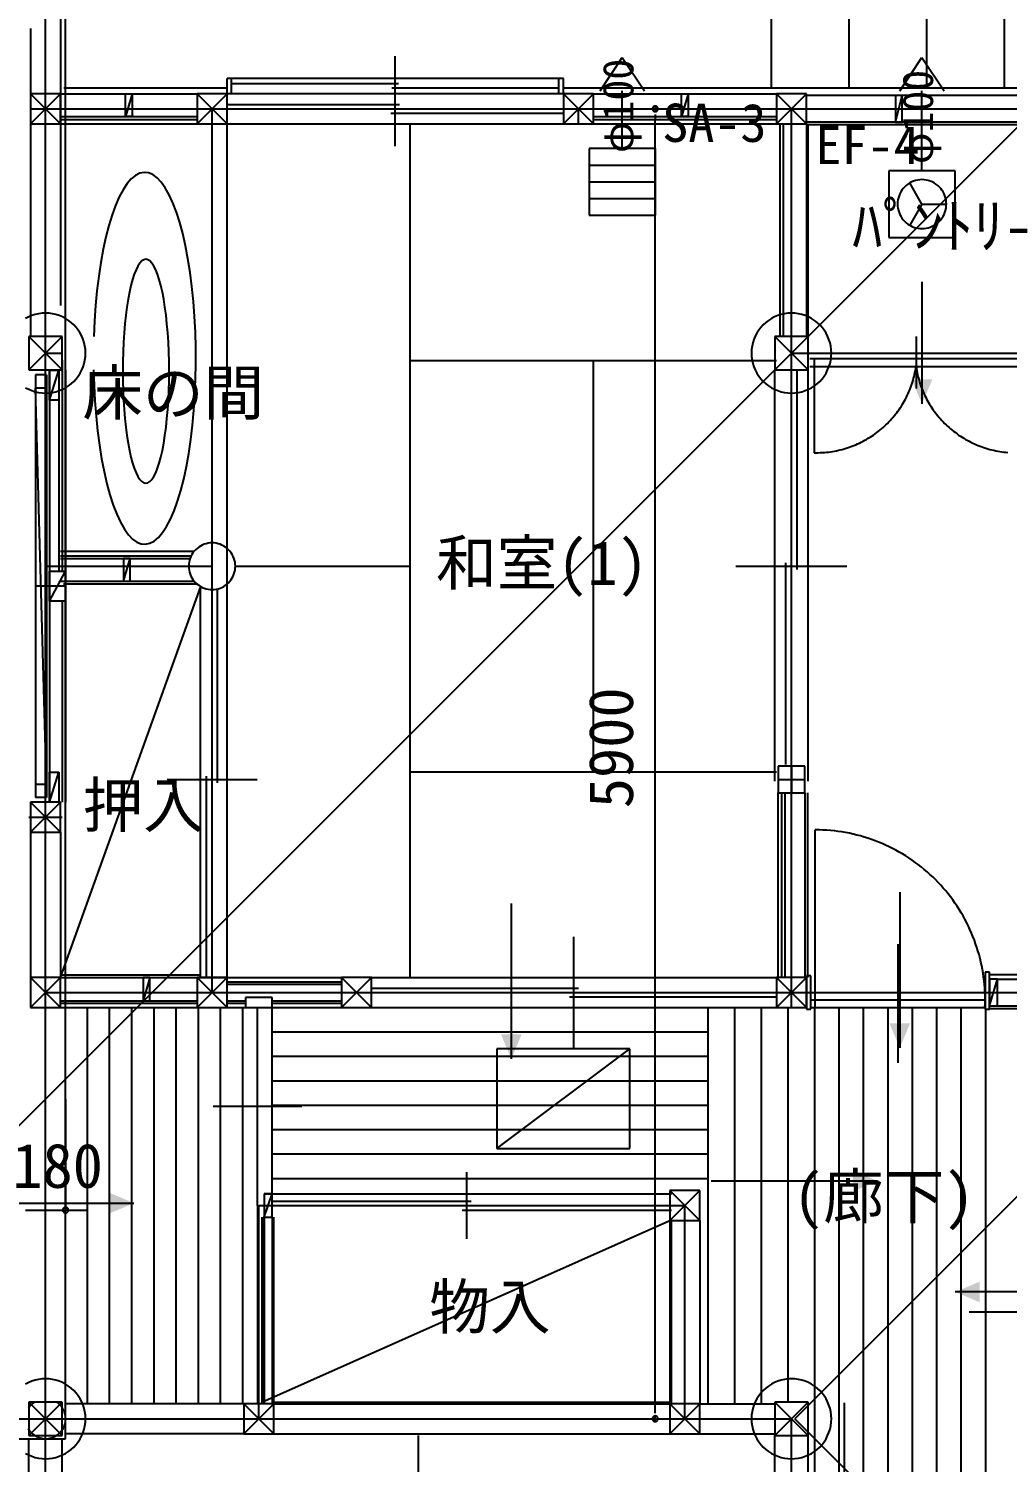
# Model space of a CAD drawing. Header units: millimetres. Extents: x -21029 to 20283, y -14043 to 14043.
# Drawn here: x 826 to 5234, y 1233 to 7690 of the extents above; entities that cross this region are included whole.
import ezdxf

# ---------------------------------------------------------------- set-up
doc = ezdxf.new("R2010")
doc.units = ezdxf.units.MM
for name, color, linetype in [('0-2', 7, 'Continuous'), ('0-3', 7, 'Continuous'), ('0-9', 7, 'Continuous'), ('0-C', 7, 'Continuous'), ('0-D', 7, 'Continuous'), ('0-E', 7, 'Continuous'), ('1-0', 7, 'Continuous'), ('1-7', 7, 'Continuous'), ('1-9', 7, 'Continuous'), ('1-A', 7, 'Continuous'), ('1-C', 7, 'Continuous'), ('1-D', 7, 'Continuous'), ('2-1', 7, 'Continuous'), ('2-2', 7, 'Continuous'), ('2-3', 7, 'Continuous'), ('2-4', 7, 'Continuous'), ('2-5', 7, 'Continuous')]:
    doc.layers.add(name, color=color, linetype=linetype)
doc.styles.add('JP', font='msgothic.ttc')

msp = doc.modelspace()

# ---------------------------------------------------------------- linework, layer by layer
at = {"layer": '0-2', "color": 1}
for p, q in [((902, -2486.1), (902, 8658.9)), ((834.5, 7328.9), (9062, 7328.9)), ((1584.5, 7328.9), (1719.5, 7328.9)), ((1652, 3348.9), (1652, 7328.9)), ((3234.5, 7328.9), (3369.5, 7328.9)), ((3302, 7261.4), (3302, 7328.9)), ((4194.5, 7328.9), (4329.5, 7328.9)), ((4262, 3348.9), (4262, 7328.9)), ((902, 6228.9), (977, 6228.9)), ((4262, 6228.9), (5362, 6228.9)), ((902, 5268.9), (1652, 5268.9)), ((2345.7, 5268.9), (2480.7, 5268.9)), ((991, 5178.9), (856, 5178.9)), ((4202, 4308.9), (4322, 4308.9)), ((4202, 4308.9), (4262, 4308.9)), ((827, 4138.9), (977, 4138.9)), ((4262, 3281.4), (4262, 3416.4)), ((902, 3348.9), (9062, 3348.9)), ((1559.5, 3348.9), (1694.5, 3348.9)), ((2234.5, 3348.9), (2369.5, 3348.9)), ((4194.5, 3348.9), (4329.5, 3348.9)), ((1862, 1428.9), (1862, 2388.9)), ((1862, 2388.9), (3782, 2388.9)), ((3782, 1428.9), (3782, 2388.9)), ((-7858, 1428.9), (4262, 1428.9)), ((4262, -3371.1), (4262, 1428.9))]:
    msp.add_line(p, q, dxfattribs=at)
at = {"layer": '0-3', "color": 7}
for p, q in [((969.5, 7831.4), (969.5, 6443.9)), ((834.5, 7691.4), (834.5, 6303.9)), ((969.5, 7396.4), (1584.5, 7396.4)), ((3369.5, 7396.4), (4194.5, 7396.4)), ((5302, 7388.9), (4329.5, 7388.9)), ((969.5, 7293.9), (1584.5, 7293.9)), ((969.5, 7261.4), (1584.5, 7261.4)), ((3369.5, 7293.9), (4194.5, 7293.9)), ((3369.5, 7261.4), (4194.5, 7261.4)), ((4224.5, 7261.4), (4224.5, 6303.9)), ((5302, 7268.9), (4329.5, 7268.9)), ((4329.5, 7261.4), (4329.5, 6303.9)), ((919, 6151.4), (919, 4206.4)), ((961, 6151.4), (961, 5246.4)), ((991, 6151.4), (991, 5246.4)), ((969.5, 5336.4), (1571.6, 5336.4)), ((969.5, 5303.9), (1553, 5303.9)), ((969.5, 5201.4), (1571.6, 5201.4)), ((991, 5111.4), (991, 4206.4)), ((4232, 4248.9), (4232, 3416.4)), ((4322, 4248.9), (4322, 3416.4)), ((834.5, 4071.4), (834.5, 3416.4)), ((969.5, 4071.4), (969.5, 3416.4)), ((969.5, 3416.4), (1744.5, 3416.4)), ((969.5, 3416.4), (2234.5, 3416.4)), ((1719.5, 3386.4), (2234.5, 3386.4)), ((5189.5, 3408.9), (5294.5, 3408.9)), ((969.5, 3311.4), (1584.5, 3311.4)), ((1719.5, 3311.4), (1802, 3311.4)), ((1922, 3311.4), (2234.5, 3311.4)), ((969.5, 3281.4), (1744.5, 3281.4)), ((969.5, 3281.4), (1802, 3281.4)), ((1872, 3281.4), (2234.5, 3281.4)), ((5189.5, 3288.9), (5294.5, 3288.9)), ((1875.7, 2336.4), (1875.7, 1496.4)), ((1887, 2336.4), (1887, 1496.4)), ((1922, 2336.4), (1922, 1496.4)), ((3720.5, 2321.4), (3720.5, 1496.4)), ((3849.5, 2321.4), (3849.5, 1496.4)), ((1928, 1503.9), (3714.5, 1503.9)), ((1929.5, 1496.4), (3714.5, 1496.4)), ((3849.5, 1496.4), (4187, 1496.4)), ((1929.5, 1361.4), (3714.5, 1361.4)), ((3849.5, 1361.4), (4187, 1361.4)), ((4187, 543.9), (4187, 1353.9)), ((4337, 543.9), (4337, 1353.9))]:
    msp.add_line(p, q, dxfattribs=at)
at = {"layer": '0-9', "color": 7}
for p, q in [((3648.3, 7341.4), (3648.3, 7316.4)), ((3648.3, 7303.9), (3648.3, 7278.9)), ((979.5, 2368.9), (1004.5, 2368.9)), ((1017, 2368.9), (1042, 2368.9)), ((3648.3, 1453.9), (3648.3, 1478.9)), ((3648.3, 1416.4), (3648.3, 1441.4))]:
    msp.add_line(p, q, dxfattribs=at)
for points in [[(3648.3, 7341.4), (3647.2, 7341.3), (3646.1, 7341.2), (3645.1, 7340.9), (3644, 7340.6), (3643, 7340.2), (3642.1, 7339.7), (3641.1, 7339.1), (3640.3, 7338.4), (3639.5, 7337.7), (3638.7, 7336.9), (3638.1, 7336), (3637.5, 7335.1), (3637, 7334.1), (3636.6, 7333.1), (3636.2, 7332.1), (3636, 7331), (3635.9, 7329.9), (3635.8, 7328.9), (3635.9, 7327.8), (3636, 7326.7), (3636.2, 7325.6), (3636.6, 7324.6), (3637, 7323.6), (3637.5, 7322.6), (3638.1, 7321.7), (3638.7, 7320.8), (3639.5, 7320), (3640.3, 7319.3), (3641.1, 7318.6), (3642.1, 7318), (3643, 7317.5), (3644, 7317.1), (3645.1, 7316.8), (3646.1, 7316.5), (3647.2, 7316.4), (3648.3, 7316.4), (3649.4, 7316.4), (3650.5, 7316.5), (3651.5, 7316.8), (3652.6, 7317.1), (3653.6, 7317.5), (3654.6, 7318), (3655.5, 7318.6), (3656.3, 7319.3), (3657.1, 7320), (3657.9, 7320.8), (3658.5, 7321.7), (3659.1, 7322.6), (3659.6, 7323.6), (3660.1, 7324.6), (3660.4, 7325.6), (3660.6, 7326.7), (3660.8, 7327.8), (3660.8, 7328.9), (3660.8, 7329.9), (3660.6, 7331), (3660.4, 7332.1), (3660.1, 7333.1), (3659.6, 7334.1), (3659.1, 7335.1), (3658.5, 7336), (3657.9, 7336.9), (3657.1, 7337.7), (3656.3, 7338.4), (3655.5, 7339.1), (3654.6, 7339.7), (3653.6, 7340.2), (3652.6, 7340.6), (3651.5, 7340.9), (3650.5, 7341.2), (3649.4, 7341.3), (3648.3, 7341.4)], [(979.5, 2368.9), (979.5, 2367.8), (979.7, 2366.7), (979.9, 2365.6), (980.2, 2364.6), (980.7, 2363.6), (981.2, 2362.6), (981.7, 2361.7), (982.4, 2360.8), (983.1, 2360), (983.9, 2359.3), (984.8, 2358.6), (985.7, 2358), (986.7, 2357.5), (987.7, 2357.1), (988.7, 2356.8), (989.8, 2356.5), (990.9, 2356.4), (992, 2356.4), (993.1, 2356.4), (994.2, 2356.5), (995.2, 2356.8), (996.3, 2357.1), (997.3, 2357.5), (998.2, 2358), (999.2, 2358.6), (1000, 2359.3), (1000.8, 2360), (1001.6, 2360.8), (1002.2, 2361.7), (1002.8, 2362.6), (1003.3, 2363.6), (1003.7, 2364.6), (1004.1, 2365.6), (1004.3, 2366.7), (1004.4, 2367.8), (1004.5, 2368.9), (1004.4, 2369.9), (1004.3, 2371), (1004.1, 2372.1), (1003.7, 2373.1), (1003.3, 2374.1), (1002.8, 2375.1), (1002.2, 2376), (1001.6, 2376.9), (1000.8, 2377.7), (1000, 2378.4), (999.2, 2379.1), (998.2, 2379.7), (997.3, 2380.2), (996.3, 2380.6), (995.2, 2380.9), (994.2, 2381.2), (993.1, 2381.3), (992, 2381.4), (990.9, 2381.3), (989.8, 2381.2), (988.7, 2380.9), (987.7, 2380.6), (986.7, 2380.2), (985.7, 2379.7), (984.8, 2379.1), (983.9, 2378.4), (983.1, 2377.7), (982.4, 2376.9), (981.7, 2376), (981.2, 2375.1), (980.7, 2374.1), (980.2, 2373.1), (979.9, 2372.1), (979.7, 2371), (979.5, 2369.9), (979.5, 2368.9)], [(3648.3, 1416.4), (3649.4, 1416.4), (3650.5, 1416.5), (3651.5, 1416.8), (3652.6, 1417.1), (3653.6, 1417.5), (3654.6, 1418), (3655.5, 1418.6), (3656.3, 1419.3), (3657.1, 1420), (3657.9, 1420.8), (3658.5, 1421.7), (3659.1, 1422.6), (3659.6, 1423.6), (3660.1, 1424.6), (3660.4, 1425.6), (3660.6, 1426.7), (3660.8, 1427.8), (3660.8, 1428.9), (3660.8, 1429.9), (3660.6, 1431), (3660.4, 1432.1), (3660.1, 1433.1), (3659.6, 1434.1), (3659.1, 1435.1), (3658.5, 1436), (3657.9, 1436.9), (3657.1, 1437.7), (3656.3, 1438.4), (3655.5, 1439.1), (3654.6, 1439.7), (3653.6, 1440.2), (3652.6, 1440.6), (3651.5, 1440.9), (3650.5, 1441.2), (3649.4, 1441.3), (3648.3, 1441.4), (3647.2, 1441.3), (3646.1, 1441.2), (3645.1, 1440.9), (3644, 1440.6), (3643, 1440.2), (3642.1, 1439.7), (3641.1, 1439.1), (3640.3, 1438.4), (3639.5, 1437.7), (3638.7, 1436.9), (3638.1, 1436), (3637.5, 1435.1), (3637, 1434.1), (3636.6, 1433.1), (3636.2, 1432.1), (3636, 1431), (3635.9, 1429.9), (3635.8, 1428.9), (3635.9, 1427.8), (3636, 1426.7), (3636.2, 1425.6), (3636.6, 1424.6), (3637, 1423.6), (3637.5, 1422.6), (3638.1, 1421.7), (3638.7, 1420.8), (3639.5, 1420), (3640.3, 1419.3), (3641.1, 1418.6), (3642.1, 1418), (3643, 1417.5), (3644, 1417.1), (3645.1, 1416.8), (3646.1, 1416.5), (3647.2, 1416.4), (3648.3, 1416.4)]]:
    msp.add_lwpolyline(points, dxfattribs=at)
at = {"layer": '0-C', "color": 7}
for p, q in [((2477, 7161.4), (2477, 7566.4)), ((1719.5, 7396.4), (1719.5, 7466.4)), ((3234.5, 7466.4), (1719.5, 7466.4)), ((1739.5, 7396.4), (1739.5, 7466.4)), ((2492, 7441.4), (1739.5, 7441.4)), ((3214.5, 7396.4), (3214.5, 7466.4)), ((3234.5, 7396.4), (3234.5, 7466.4)), ((3234.5, 7396.4), (1719.5, 7396.4)), ((3214.5, 7421.4), (2462, 7421.4)), ((1719.5, 7348.9), (2497, 7348.9)), ((2457, 7308.9), (3234.5, 7308.9)), ((4823.2, 6303.9), (4823.2, 6068.9)), ((4344.5, 6203.9), (5302, 6203.9)), ((4364.5, 6203.9), (4364.5, 5780.1)), ((4287, 5253.9), (4287, 6153.9)), ((4344.5, 6168.9), (5302, 6168.9)), ((4012, 5268.9), (4512, 5268.9)), ((4237, 4376.4), (4237, 5283.9)), ((1677, 4293.9), (1677, 5166.9)), ((1449.5, 4308.9), (1854.5, 4308.9)), ((1627, 3416.4), (1627, 4323.9)), ((4369.5, 3316.4), (4369.5, 4081.4)), ((3282, 3098.9), (3282, 3598.9)), ((4742, 3031.4), (4742, 3566.4)), ((2369.5, 3368.9), (3302, 3368.9)), ((3262, 3328.9), (4194.5, 3328.9)), ((4349.5, 3316.4), (5134.5, 3316.4)), ((4349.5, 3281.4), (4349.5, 3316.4)), ((4369.5, 3281.4), (4369.5, 3316.4)), ((1857, 2388.9), (1857, 3281.4)), ((4349.5, 3281.4), (5134.5, 3281.4)), ((2057, 2835.1), (1657, 2835.1)), ((2798.9, 2238.9), (2798.9, 2538.9)), ((1922, 2408.9), (2818.9, 2408.9)), ((1857, 2388.9), (1857, 1496.4)), ((2778.9, 2368.9), (3722, 2368.9)), ((5662, 1908.9), (5062, 1908.9))]:
    msp.add_line(p, q, dxfattribs=at)
for points in [[(4364.5, 5780.1), (4373.6, 5780), (4382.7, 5780.1), (4391.9, 5780.4), (4401, 5780.8), (4410.1, 5781.4), (4419.2, 5782.3), (4428.3, 5783.3), (4437.3, 5784.4), (4446.3, 5785.8), (4455.3, 5787.3), (4464.3, 5789.1), (4473.2, 5791), (4482.1, 5793.1), (4490.9, 5795.3), (4499.7, 5797.8), (4508.5, 5800.4), (4517.2, 5803.2), (4525.8, 5806.1), (4534.4, 5809.3), (4542.9, 5812.6), (4551.3, 5816.1), (4559.7, 5819.7), (4568, 5823.5), (4576.2, 5827.5), (4584.3, 5831.7), (4592.4, 5836), (4600.3, 5840.4), (4608.2, 5845.1), (4616, 5849.9), (4623.7, 5854.8), (4631.2, 5859.9), (4638.7, 5865.2), (4646.1, 5870.6), (4653.3, 5876.1), (4660.4, 5881.8), (4667.5, 5887.6), (4674.4, 5893.6), (4681.2, 5899.7), (4687.8, 5905.9), (4694.3, 5912.3), (4700.7, 5918.8), (4707, 5925.5), (4713.2, 5932.2), (4719.2, 5939.1), (4725, 5946.1), (4730.7, 5953.2), (4736.3, 5960.4), (4741.7, 5967.8), (4747, 5975.2), (4752.1, 5982.8), (4757.1, 5990.4), (4761.9, 5998.2), (4766.6, 6006), (4771.1, 6014), (4775.4, 6022), (4779.6, 6030.1), (4783.6, 6038.3), (4787.5, 6046.6), (4791.2, 6055), (4794.7, 6063.4), (4798, 6071.9), (4801.2, 6080.4), (4804.2, 6089.1), (4807, 6097.7), (4809.7, 6106.5), (4812.1, 6115.3), (4814.4, 6124.1), (4816.6, 6133), (4818.5, 6141.9), (4820.3, 6150.8), (4821.8, 6159.8), (4823.2, 6168.9)], [(4823.2, 6168.9), (4824.6, 6159.8), (4826.2, 6150.8), (4828, 6141.9), (4829.9, 6133), (4832, 6124.1), (4834.3, 6115.3), (4836.8, 6106.5), (4839.5, 6097.7), (4842.3, 6089.1), (4845.3, 6080.4), (4848.4, 6071.9), (4851.8, 6063.4), (4855.3, 6055), (4859, 6046.6), (4862.8, 6038.3), (4866.9, 6030.1), (4871, 6022), (4875.4, 6014), (4879.9, 6006), (4884.5, 5998.2), (4889.4, 5990.4), (4894.3, 5982.8), (4899.5, 5975.2), (4904.7, 5967.8), (4910.2, 5960.4), (4915.7, 5953.2), (4921.5, 5946.1), (4927.3, 5939.1), (4933.3, 5932.2), (4939.4, 5925.5), (4945.7, 5918.8), (4952.1, 5912.3), (4958.6, 5905.9), (4965.3, 5899.7), (4972.1, 5893.6), (4979, 5887.6), (4986, 5881.8), (4993.2, 5876.1), (5000.4, 5870.5), (5007.8, 5865.2), (5015.2, 5859.9), (5022.8, 5854.8), (5030.5, 5849.9), (5038.3, 5845.1), (5046.1, 5840.4), (5054.1, 5836), (5062.1, 5831.7), (5070.3, 5827.5), (5078.5, 5823.5), (5086.8, 5819.7), (5095.1, 5816.1), (5103.6, 5812.6), (5112.1, 5809.3), (5120.7, 5806.1), (5129.3, 5803.2), (5138, 5800.4), (5146.7, 5797.8), (5155.5, 5795.3), (5164.4, 5793.1), (5173.2, 5791), (5182.2, 5789.1), (5191.1, 5787.3), (5200.1, 5785.8), (5209.2, 5784.4), (5218.2, 5783.3), (5227.3, 5782.3), (5236.4, 5781.4)], [(5133.7, 3281.4), (5134.3, 3298.5), (5134.5, 3315.7), (5134.3, 3332.9), (5133.7, 3350), (5132.8, 3367.2), (5131.5, 3384.3), (5129.7, 3401.4), (5127.6, 3418.4), (5125.2, 3435.4), (5122.3, 3452.4), (5119, 3469.2), (5115.4, 3486), (5111.4, 3502.7), (5107.1, 3519.3), (5102.3, 3535.9), (5097.2, 3552.2), (5091.7, 3568.5), (5085.9, 3584.7), (5079.7, 3600.7), (5073.1, 3616.6), (5066.2, 3632.3), (5058.9, 3647.9), (5051.3, 3663.2), (5043.4, 3678.5), (5035.1, 3693.5), (5026.4, 3708.3), (5017.5, 3723), (5008.2, 3737.4), (4998.5, 3751.7), (4988.6, 3765.7), (4978.4, 3779.5), (4967.8, 3793), (4957, 3806.3), (4945.8, 3819.4), (4934.4, 3832.2), (4922.7, 3844.8), (4910.7, 3857.1), (4898.4, 3869.1), (4885.8, 3880.8), (4873, 3892.3), (4860, 3903.4), (4846.7, 3914.3), (4833.1, 3924.8), (4819.4, 3935.1), (4805.3, 3945), (4791.1, 3954.7), (4776.7, 3964), (4762, 3973), (4747.2, 3981.6), (4732.2, 3989.9), (4717, 3997.9), (4701.6, 4005.5), (4686, 4012.8), (4670.3, 4019.7), (4654.4, 4026.3), (4638.4, 4032.5), (4622.3, 4038.4), (4606, 4043.9), (4589.6, 4049), (4573.1, 4053.8), (4556.5, 4058.1), (4539.8, 4062.2), (4523, 4065.8), (4506.2, 4069), (4489.2, 4071.9), (4472.2, 4074.4), (4455.2, 4076.5), (4438.1, 4078.3), (4421, 4079.6), (4403.8, 4080.6), (4386.7, 4081.2), (4369.5, 4081.4)]]:
    msp.add_lwpolyline(points, dxfattribs=at)
at = {"layer": '0-D', "color": 7}
for p, q in [((992, 1338.9), (992, 8658.9)), ((1719.5, 7261.4), (3234.5, 7261.4)), ((1719.5, 3416.4), (1719.5, 7261.4)), ((2544.5, 3416.4), (2544.5, 7261.4)), ((2544.5, 6195.1), (4194.5, 6195.1)), ((3369.5, 4342.6), (3369.5, 6195.1)), ((4187, 4301.4), (4187, 6153.9)), ((4337, 4301.4), (4337, 6153.9)), ((1757, 5268.9), (2544.5, 5268.9)), ((969.5, 3416.4), (1601.2, 5176.9)), ((1599.5, 3416.4), (1599.5, 5177.9)), ((2544.5, 4342.6), (4194.5, 4342.6)), ((4202, 3416.4), (4202, 4248.9)), ((4349.5, 3423.9), (4329.5, 3423.9)), ((4329.5, 3423.9), (4329.5, 3273.9)), ((4349.5, 3273.9), (4349.5, 3423.9)), ((5154.5, 3440.9), (5134.5, 3440.9)), ((5134.5, 3440.9), (5134.5, 3273.9)), ((5154.5, 3273.9), (5154.5, 3440.9)), ((2369.5, 3416.4), (4194.5, 3416.4)), ((1088.9, 3281.4), (1088.9, 1496.4)), ((1188.9, 3281.4), (1188.9, 1496.4)), ((1288.9, 3281.4), (1288.9, 1496.4)), ((1388.9, 3281.4), (1388.9, 1496.4)), ((1488.9, 3281.4), (1488.9, 1496.4)), ((1588.9, 3281.4), (1588.9, 1496.4)), ((1688.9, 3281.4), (1688.9, 1496.4)), ((1788.9, 3281.4), (1788.9, 1496.4)), ((1922, 2441.4), (1922, 3281.4)), ((2369.5, 3281.4), (4194.5, 3281.4)), ((3887, 1496.4), (3887, 3281.4)), ((4007, 1496.4), (4007, 3281.4)), ((4127, 1496.4), (4127, 3281.4)), ((4247, 1503.9), (4247, 3281.4)), ((4329.5, 3273.9), (4349.5, 3273.9)), ((4367, -3296.1), (4367, 3281.4)), ((4477, -3296.1), (4477, 3281.4)), ((4587, -3296.1), (4587, 3281.4)), ((4697, -3296.1), (4697, 3281.4)), ((4807, -3296.1), (4807, 3281.4)), ((4917, -3296.1), (4917, 3281.4)), ((5027, -3296.1), (5027, 3281.4)), ((5134.5, 3273.9), (5154.5, 3273.9)), ((5137, -3296.1), (5137, 3273.9)), ((1922, 3171.4), (3887, 3171.4)), ((1922, 3061.4), (3887, 3061.4)), ((3534.6, 3095.6), (2934.6, 3095.6)), ((2934.6, 3095.6), (2934.6, 2645.6)), ((2934.6, 2645.6), (3534.6, 3095.6)), ((3534.6, 2645.6), (3534.6, 3095.6)), ((1922, 2951.4), (3887, 2951.4)), ((1922, 2841.4), (3887, 2841.4)), ((1922, 2731.4), (3887, 2731.4)), ((1922, 2621.4), (3887, 2621.4)), ((2934.6, 2645.6), (3534.6, 2645.6)), ((1922, 2511.4), (3887, 2511.4)), ((1887, 2441.4), (3722, 2441.4)), ((1875.7, 1503.9), (3714.5, 2321.4)), ((1794.5, 1496.4), (992, 1496.4)), ((1794.5, 1361.4), (992, 1361.4)), ((-3988, 1338.9), (992, 1338.9)), ((827, -2336.1), (827, 1338.9)), ((977, -2336.1), (977, 1338.9)), ((2582, -2336.1), (2582, 1353.9))]:
    msp.add_line(p, q, dxfattribs=at)
for points in [[(1118.1, 6153.9), (1120.2, 6083.2), (1123.8, 6013.5), (1129.1, 5945.1), (1136, 5878.7), (1144.3, 5814.5), (1154.2, 5753.2), (1165.4, 5695.1), (1178, 5640.7), (1191.8, 5590.3), (1206.7, 5544.4), (1222.6, 5503.2), (1239.5, 5467), (1257.1, 5436.1), (1275.3, 5410.8), (1294.1, 5391.2), (1313.3, 5377.4), (1332.8, 5369.6), (1352.3, 5367.8), (1371.8, 5372), (1391.2, 5382.1), (1410.2, 5398.2), (1428.8, 5420.1), (1446.9, 5447.6), (1464.2, 5480.6), (1480.7, 5518.8), (1496.2, 5561.9), (1510.7, 5609.6), (1524, 5661.6), (1536.1, 5717.5), (1546.8, 5777), (1556, 5839.4), (1563.8, 5904.6), (1570.1, 5971.9), (1574.7, 6040.8), (1577.8, 6111), (1579.1, 6181.8), (1578.9, 6252.8), (1576.9, 6323.4), (1573.3, 6393.2), (1568.2, 6461.7), (1561.4, 6528.3), (1553.1, 6592.6), (1543.3, 6654.1), (1532.2, 6712.4), (1519.7, 6767), (1506, 6817.6), (1491.1, 6863.8), (1475.2, 6905.3), (1458.5, 6941.8), (1440.9, 6972.9), (1422.7, 6998.6), (1403.9, 7018.5), (1384.7, 7032.7), (1365.3, 7040.8), (1345.7, 7043), (1326.2, 7039.2), (1306.8, 7029.3), (1287.8, 7013.6), (1269.1, 6992), (1251.1, 6964.8), (1233.7, 6932.2), (1217.2, 6894.3), (1201.6, 6851.5), (1187, 6804), (1173.6, 6752.2), (1161.5, 6696.5), (1150.7, 6637.3), (1141.4, 6575), (1133.5, 6510), (1127.2, 6442.8), (1122.4, 6373.9), (1119.3, 6303.9)], [(1353.9, 5642.5), (1363.1, 5644.4), (1372.1, 5650.2), (1381, 5659.7), (1389.7, 5672.9), (1398.1, 5689.8), (1406.2, 5710.1), (1413.9, 5733.7), (1421.2, 5760.5), (1427.9, 5790.3), (1434.1, 5822.7), (1439.6, 5857.6), (1444.5, 5894.7), (1448.8, 5933.8), (1452.2, 5974.4), (1455, 6016.4), (1457, 6059.3), (1458.2, 6103), (1458.6, 6146.9), (1458.2, 6190.9), (1457, 6234.5), (1455, 6277.5), (1452.2, 6319.4), (1448.8, 6360.1), (1444.5, 6399.1), (1439.6, 6436.2), (1434.1, 6471.2), (1427.9, 6503.6), (1421.2, 6533.3), (1413.9, 6560.1), (1406.2, 6583.8), (1398.1, 6604.1), (1389.7, 6620.9), (1381, 6634.1), (1372.1, 6643.7), (1363.1, 6649.4), (1353.9, 6651.3), (1344.8, 6649.4), (1335.8, 6643.7), (1326.9, 6634.1), (1318.1, 6620.9), (1309.7, 6604.1), (1301.6, 6583.8), (1293.9, 6560.1), (1286.7, 6533.3), (1280, 6503.6), (1273.8, 6471.2), (1268.2, 6436.2), (1263.3, 6399.1), (1259.1, 6360.1), (1255.6, 6319.4), (1252.9, 6277.5), (1250.9, 6234.5), (1249.7, 6190.9), (1249.3, 6146.9), (1249.7, 6103), (1250.9, 6059.3), (1252.9, 6016.4), (1255.6, 5974.4), (1259.1, 5933.8), (1263.3, 5894.7), (1268.2, 5857.6), (1273.8, 5822.7), (1280, 5790.3), (1286.7, 5760.5), (1293.9, 5733.7), (1301.6, 5710.1), (1309.7, 5689.8), (1318.1, 5672.9), (1326.9, 5659.7), (1335.8, 5650.2), (1344.8, 5644.4), (1353.9, 5642.5)]]:
    msp.add_lwpolyline(points, dxfattribs=at)
at = {"layer": '0-E', "color": 7}
for p, q in [((2152, 7328.9), (3648.3, 7328.9)), ((3648.3, 1478.9), (3648.3, 7278.9)), ((992, 2868.9), (992, 2368.9)), ((812, 2368.9), (1049.5, 2368.9)), ((812, 2368.9), (992, 2368.9)), ((1042, 2368.9), (1092, 2368.9)), ((2362, 1428.9), (3648.3, 1428.9))]:
    msp.add_line(p, q, dxfattribs=at)
at = {"layer": '1-0', "color": 7}
for p, q in [((856, 6131.4), (856, 6071.4)), ((906, 6131.4), (856, 6131.4)), ((906, 4286.4), (856, 6071.4)), ((856, 6071.4), (856, 4226.4)), ((906, 6071.4), (856, 6071.4)), ((906, 6131.4), (906, 6071.4)), ((906, 6071.4), (906, 4226.4)), ((906, 4286.4), (856, 4286.4)), ((906, 4226.4), (856, 4226.4)), ((906, 4226.4), (856, 4226.4))]:
    msp.add_line(p, q, dxfattribs=at)
at = {"layer": '1-7', "color": 2}
for p in [(10037, 7188.9), (10037, -4331.1)]:
    msp.add_line(p, (4277, 1428.9), dxfattribs=at)
at = {"layer": '1-9', "color": 7}
for p, q in [((969.5, 7261.4), (834.5, 7396.4)), ((834.5, 7261.4), (969.5, 7396.4)), ((969.5, 7396.4), (834.5, 7396.4)), ((834.5, 7396.4), (834.5, 7261.4)), ((969.5, 7261.4), (969.5, 7396.4)), ((1292, 7396.4), (1262, 7293.9)), ((1262, 7293.9), (1262, 7396.4)), ((1262, 7396.4), (1292, 7396.4)), ((1292, 7396.4), (1292, 7293.9)), ((1719.5, 7396.4), (1584.5, 7396.4)), ((1584.5, 7396.4), (1584.5, 7261.4)), ((1584.5, 7261.4), (1719.5, 7396.4)), ((1719.5, 7261.4), (1584.5, 7396.4)), ((1719.5, 7261.4), (1719.5, 7396.4)), ((3369.5, 7396.4), (3234.5, 7396.4)), ((3234.5, 7396.4), (3234.5, 7261.4)), ((3234.5, 7261.4), (3369.5, 7396.4)), ((3369.5, 7261.4), (3234.5, 7396.4)), ((3369.5, 7261.4), (3369.5, 7396.4)), ((3767, 7293.9), (3767, 7396.4)), ((3767, 7396.4), (3797, 7396.4)), ((3797, 7396.4), (3767, 7293.9)), ((3797, 7396.4), (3797, 7293.9)), ((4329.5, 7261.4), (4194.5, 7396.4)), ((4194.5, 7261.4), (4329.5, 7396.4)), ((4329.5, 7396.4), (4194.5, 7396.4)), ((4194.5, 7396.4), (4194.5, 7261.4)), ((4329.5, 7261.4), (4329.5, 7396.4)), ((4760.7, 7388.9), (4730.7, 7388.9)), ((4730.7, 7388.9), (4730.7, 7268.9)), ((4730.7, 7268.9), (4760.7, 7388.9)), ((4760.7, 7268.9), (4760.7, 7388.9)), ((834.5, 7261.4), (969.5, 7261.4)), ((1292, 7293.9), (1262, 7293.9)), ((1584.5, 7261.4), (1719.5, 7261.4)), ((3234.5, 7261.4), (3369.5, 7261.4)), ((3797, 7293.9), (3767, 7293.9)), ((4194.5, 7261.4), (4329.5, 7261.4)), ((4730.7, 7268.9), (4760.7, 7268.9)), ((977, 6153.9), (827, 6303.9)), ((827, 6153.9), (977, 6303.9)), ((977, 6303.9), (827, 6303.9)), ((827, 6303.9), (827, 6153.9)), ((977, 6153.9), (977, 6303.9)), ((4337, 6303.9), (4187, 6303.9)), ((4187, 6303.9), (4187, 6153.9)), ((4187, 6153.9), (4337, 6303.9)), ((4337, 6153.9), (4187, 6303.9)), ((4187, 6153.9), (4337, 6303.9)), ((4337, 6153.9), (4337, 6303.9)), ((827, 6153.9), (977, 6153.9)), ((919, 6016.4), (919, 6151.4)), ((919, 6151.4), (961, 6151.4)), ((919, 6016.4), (961, 6151.4)), ((961, 6151.4), (961, 6016.4)), ((4187, 6153.9), (4337, 6153.9)), ((961, 6016.4), (919, 6016.4)), ((1282.6, 5303.9), (1252.6, 5303.9)), ((1252.6, 5303.9), (1252.6, 5201.4)), ((1252.6, 5201.4), (1282.6, 5303.9)), ((1282.6, 5201.4), (1282.6, 5303.9)), ((919, 5111.4), (919, 5246.4)), ((919, 5246.4), (991, 5246.4)), ((919, 5111.4), (991, 5246.4)), ((991, 5246.4), (991, 5111.4)), ((1252.6, 5201.4), (1282.6, 5201.4)), ((991, 5111.4), (919, 5111.4)), ((919, 4206.4), (919, 4341.4)), ((919, 4341.4), (961, 4341.4)), ((919, 4206.4), (961, 4341.4)), ((961, 4341.4), (961, 4206.4)), ((4322, 4368.9), (4202, 4368.9)), ((4202, 4368.9), (4202, 4248.9)), ((4262, 4368.9), (4262, 4248.9)), ((4322, 4248.9), (4322, 4368.9)), ((4202, 4308.9), (4322, 4308.9)), ((969.5, 4206.4), (834.5, 4206.4)), ((834.5, 4206.4), (834.5, 4071.4)), ((834.5, 4071.4), (969.5, 4206.4)), ((969.5, 4071.4), (834.5, 4206.4)), ((961, 4206.4), (919, 4206.4)), ((969.5, 4071.4), (969.5, 4206.4)), ((4202, 4248.9), (4322, 4248.9)), ((834.5, 4071.4), (969.5, 4071.4)), ((969.5, 3416.4), (834.5, 3416.4)), ((834.5, 3416.4), (834.5, 3281.4)), ((834.5, 3281.4), (969.5, 3416.4)), ((969.5, 3281.4), (834.5, 3416.4)), ((969.5, 3281.4), (969.5, 3416.4)), ((1372, 3416.4), (1342, 3416.4)), ((1342, 3416.4), (1342, 3311.4)), ((1372, 3416.4), (1342, 3311.4)), ((1372, 3311.4), (1372, 3416.4)), ((1719.5, 3281.4), (1584.5, 3416.4)), ((1584.5, 3281.4), (1719.5, 3416.4)), ((1719.5, 3416.4), (1584.5, 3416.4)), ((1584.5, 3416.4), (1584.5, 3281.4)), ((1719.5, 3281.4), (1719.5, 3416.4)), ((2369.5, 3416.4), (2234.5, 3416.4)), ((2234.5, 3416.4), (2234.5, 3281.4)), ((2234.5, 3281.4), (2369.5, 3416.4)), ((2369.5, 3281.4), (2234.5, 3416.4)), ((2369.5, 3281.4), (2369.5, 3416.4)), ((4329.5, 3416.4), (4194.5, 3416.4)), ((4194.5, 3416.4), (4194.5, 3281.4)), ((4194.5, 3281.4), (4329.5, 3416.4)), ((4329.5, 3281.4), (4194.5, 3416.4)), ((4329.5, 3281.4), (4329.5, 3416.4)), ((5154.5, 3288.9), (5189.5, 3408.9)), ((5189.5, 3408.9), (5154.5, 3408.9)), ((5154.5, 3408.9), (5154.5, 3288.9)), ((5189.5, 3288.9), (5189.5, 3408.9)), ((1342, 3311.4), (1372, 3311.4)), ((1922, 3326.4), (1802, 3326.4)), ((1802, 3326.4), (1802, 3281.4)), ((1922, 3281.4), (1922, 3326.4)), ((834.5, 3281.4), (969.5, 3281.4)), ((1584.5, 3281.4), (1719.5, 3281.4)), ((1802, 3281.4), (1922, 3281.4)), ((2234.5, 3281.4), (2369.5, 3281.4)), ((4194.5, 3281.4), (4329.5, 3281.4)), ((5154.5, 3288.9), (5189.5, 3288.9)), ((3849.5, 2456.4), (3714.5, 2456.4)), ((3714.5, 2456.4), (3714.5, 2321.4)), ((3714.5, 2321.4), (3849.5, 2456.4)), ((3849.5, 2321.4), (3714.5, 2456.4)), ((3849.5, 2321.4), (3849.5, 2456.4)), ((1922, 2441.4), (1887, 2441.4)), ((1887, 2441.4), (1887, 2336.4)), ((1887, 2336.4), (1922, 2441.4)), ((1922, 2336.4), (1922, 2441.4)), ((1887, 2336.4), (1922, 2336.4)), ((3714.5, 2321.4), (3849.5, 2321.4)), ((977, 1353.9), (827, 1503.9)), ((827, 1353.9), (977, 1503.9)), ((977, 1503.9), (827, 1503.9)), ((827, 1503.9), (827, 1353.9)), ((977, 1353.9), (977, 1503.9)), ((1929.5, 1496.4), (1794.5, 1496.4)), ((1794.5, 1496.4), (1794.5, 1361.4)), ((1794.5, 1361.4), (1929.5, 1496.4)), ((1929.5, 1361.4), (1794.5, 1496.4)), ((1929.5, 1361.4), (1929.5, 1496.4)), ((3849.5, 1361.4), (3714.5, 1496.4)), ((3714.5, 1361.4), (3849.5, 1496.4)), ((3849.5, 1496.4), (3714.5, 1496.4)), ((3714.5, 1496.4), (3714.5, 1361.4)), ((3849.5, 1361.4), (3849.5, 1496.4)), ((4337, 1503.9), (4187, 1503.9)), ((4187, 1503.9), (4187, 1353.9)), ((4187, 1353.9), (4337, 1503.9)), ((4337, 1353.9), (4187, 1503.9)), ((4337, 1353.9), (4337, 1503.9)), ((1794.5, 1361.4), (1929.5, 1361.4)), ((3714.5, 1361.4), (3849.5, 1361.4)), ((827, 1353.9), (977, 1353.9)), ((4187, 1353.9), (4337, 1353.9))]:
    msp.add_line(p, q, dxfattribs=at)
for points in [[(1082, 6228.9), (1081.3, 6244.5), (1079.2, 6260.1), (1075.8, 6275.4), (1071.1, 6290.4), (1065.1, 6304.9), (1057.9, 6318.9), (1049.4, 6332.1), (1039.9, 6344.6), (1029.3, 6356.1), (1017.7, 6366.7), (1005.2, 6376.3), (992, 6384.7), (978.1, 6392), (963.5, 6398), (948.6, 6402.7), (933.2, 6406.1), (917.7, 6408.2), (902, 6408.9), (886.3, 6408.2), (870.7, 6406.1), (855.4, 6402.7), (840.4, 6398), (825.9, 6392), (812, 6384.7)], [(4442, 6228.9), (4441.3, 6244.5), (4439.2, 6260.1), (4435.8, 6275.4), (4431.1, 6290.4), (4425.1, 6304.9), (4417.9, 6318.9), (4409.4, 6332.1), (4399.9, 6344.6), (4389.3, 6356.1), (4377.7, 6366.7), (4365.2, 6376.3), (4352, 6384.7), (4338.1, 6392), (4323.5, 6398), (4308.6, 6402.7), (4293.2, 6406.1), (4277.7, 6408.2), (4262, 6408.9), (4246.3, 6408.2), (4230.7, 6406.1), (4215.4, 6402.7), (4200.4, 6398), (4185.9, 6392), (4172, 6384.7), (4158.7, 6376.3), (4146.3, 6366.7), (4134.7, 6356.1), (4124.1, 6344.6), (4114.5, 6332.1), (4106.1, 6318.9), (4098.8, 6304.9), (4092.8, 6290.4), (4088.1, 6275.4), (4084.7, 6260.1), (4082.7, 6244.5), (4082, 6228.9), (4082.7, 6213.2), (4084.7, 6197.6), (4088.1, 6182.3), (4092.8, 6167.3), (4098.8, 6152.8), (4106.1, 6138.9), (4114.5, 6125.6), (4124.1, 6113.2), (4134.7, 6101.6), (4146.3, 6091), (4158.7, 6081.4), (4172, 6073), (4185.9, 6065.7), (4200.4, 6059.7), (4215.4, 6055), (4230.7, 6051.6), (4246.3, 6049.5), (4262, 6048.9), (4277.7, 6049.5), (4293.2, 6051.6), (4308.6, 6055), (4323.5, 6059.7), (4338.1, 6065.7), (4352, 6073), (4365.2, 6081.4), (4377.7, 6091), (4389.3, 6101.6), (4399.9, 6113.2), (4409.4, 6125.6), (4417.9, 6138.9), (4425.1, 6152.8), (4431.1, 6167.3), (4435.8, 6182.3), (4439.2, 6197.6), (4441.3, 6213.2), (4442, 6228.9)], [(812, 6073), (825.9, 6065.7), (840.4, 6059.7), (855.4, 6055), (870.7, 6051.6), (886.3, 6049.5), (902, 6048.9), (917.7, 6049.5), (933.2, 6051.6), (948.6, 6055), (963.5, 6059.7), (978.1, 6065.7), (992, 6073), (1005.2, 6081.4), (1017.7, 6091), (1029.3, 6101.6), (1039.9, 6113.2), (1049.4, 6125.6), (1057.9, 6138.9), (1065.1, 6152.8), (1071.1, 6167.3), (1075.8, 6182.3), (1079.2, 6197.6), (1081.3, 6213.2), (1082, 6228.9)], [(1757, 5268.9), (1756.6, 5278), (1755.4, 5287.1), (1753.4, 5296), (1750.6, 5304.8), (1747.1, 5313.2), (1742.9, 5321.4), (1738, 5329.1), (1732.4, 5336.3), (1726.2, 5343.1), (1719.5, 5349.3), (1712.2, 5354.9), (1704.5, 5359.8), (1696.4, 5364), (1687.9, 5367.5), (1679.2, 5370.3), (1670.2, 5372.3), (1661.1, 5373.5), (1652, 5373.9), (1642.8, 5373.5), (1633.7, 5372.3), (1624.8, 5370.3), (1616.1, 5367.5), (1607.6, 5364), (1599.5, 5359.8), (1591.8, 5354.9), (1584.5, 5349.3), (1577.7, 5343.1), (1571.5, 5336.3), (1566, 5329.1), (1561, 5321.4), (1556.8, 5313.2), (1553.3, 5304.8), (1550.6, 5296), (1548.6, 5287.1), (1547.4, 5278), (1547, 5268.9), (1547.4, 5259.7), (1548.6, 5250.6), (1550.6, 5241.7), (1553.3, 5232.9), (1556.8, 5224.5), (1561, 5216.4), (1566, 5208.6), (1571.5, 5201.4), (1577.7, 5194.6), (1584.5, 5188.4), (1591.8, 5182.8), (1599.5, 5177.9), (1607.6, 5173.7), (1616.1, 5170.2), (1624.8, 5167.4), (1633.7, 5165.4), (1642.8, 5164.3), (1652, 5163.9), (1661.1, 5164.3), (1670.2, 5165.4), (1679.2, 5167.4), (1687.9, 5170.2), (1696.4, 5173.7), (1704.5, 5177.9), (1712.2, 5182.8), (1719.5, 5188.4), (1726.2, 5194.6), (1732.4, 5201.4), (1738, 5208.6), (1742.9, 5216.4), (1747.1, 5224.5), (1750.6, 5232.9), (1753.4, 5241.7), (1755.4, 5250.6), (1756.6, 5259.7), (1757, 5268.9)], [(1082, 1428.9), (1081.3, 1444.5), (1079.2, 1460.1), (1075.8, 1475.4), (1071.1, 1490.4), (1065.1, 1504.9), (1057.9, 1518.9), (1049.4, 1532.1), (1039.9, 1544.6), (1029.3, 1556.1), (1017.7, 1566.7), (1005.2, 1576.3), (992, 1584.7), (978.1, 1592), (963.5, 1598), (948.6, 1602.7), (933.2, 1606.1), (917.7, 1608.2), (902, 1608.9), (886.3, 1608.2), (870.7, 1606.1), (855.4, 1602.7), (840.4, 1598), (825.9, 1592), (812, 1584.7)], [(4442, 1428.9), (4441.3, 1444.5), (4439.2, 1460.1), (4435.8, 1475.4), (4431.1, 1490.4), (4425.1, 1504.9), (4417.9, 1518.9), (4409.4, 1532.1), (4399.9, 1544.6), (4389.3, 1556.1), (4377.7, 1566.7), (4365.2, 1576.3), (4352, 1584.7), (4338.1, 1592), (4323.5, 1598), (4308.6, 1602.7), (4293.2, 1606.1), (4277.7, 1608.2), (4262, 1608.9), (4246.3, 1608.2), (4230.7, 1606.1), (4215.4, 1602.7), (4200.4, 1598), (4185.9, 1592), (4172, 1584.7), (4158.7, 1576.3), (4146.3, 1566.7), (4134.7, 1556.1), (4124.1, 1544.6), (4114.5, 1532.1), (4106.1, 1518.9), (4098.8, 1504.9), (4092.8, 1490.4), (4088.1, 1475.4), (4084.7, 1460.1), (4082.7, 1444.5), (4082, 1428.9), (4082.7, 1413.2), (4084.7, 1397.6), (4088.1, 1382.3), (4092.8, 1367.3), (4098.8, 1352.8), (4106.1, 1338.9), (4114.5, 1325.6), (4124.1, 1313.2), (4134.7, 1301.6), (4146.3, 1291), (4158.7, 1281.4), (4172, 1273), (4185.9, 1265.7), (4200.4, 1259.7), (4215.4, 1255), (4230.7, 1251.6), (4246.3, 1249.5), (4262, 1248.9), (4277.7, 1249.5), (4293.2, 1251.6), (4308.6, 1255), (4323.5, 1259.7), (4338.1, 1265.7), (4352, 1273), (4365.2, 1281.4), (4377.7, 1291), (4389.3, 1301.6), (4399.9, 1313.2), (4409.4, 1325.6), (4417.9, 1338.9), (4425.1, 1352.8), (4431.1, 1367.3), (4435.8, 1382.3), (4439.2, 1397.6), (4441.3, 1413.2), (4442, 1428.9)], [(823.3, 1385.2), (826.5, 1379.8), (830.2, 1374.5), (834.2, 1369.6), (838.6, 1364.9), (843.3, 1360.6), (848.3, 1356.6), (853.6, 1353), (859.1, 1349.7), (864.8, 1346.9), (870.7, 1344.5), (876.8, 1342.5), (883, 1340.9), (889.2, 1339.8), (895.6, 1339.1), (902, 1338.9), (908.4, 1339.1), (914.7, 1339.8), (921, 1340.9), (927.2, 1342.5), (933.3, 1344.5), (939.2, 1346.9), (944.9, 1349.7), (950.4, 1353), (955.7, 1356.6), (960.6, 1360.6), (965.3, 1364.9), (969.7, 1369.6), (973.7, 1374.5), (977.4, 1379.8), (980.7, 1385.2), (983.6, 1390.9), (986.1, 1396.8), (988.2, 1402.9), (989.8, 1409.1), (991, 1415.3), (991.7, 1421.7), (992, 1428.1), (991.8, 1434.4), (991.2, 1440.8), (990.1, 1447.1), (988.6, 1453.3), (986.6, 1459.4), (984.3, 1465.3), (981.5, 1471.1), (978.3, 1476.6), (974.7, 1481.9), (970.8, 1486.9), (966.5, 1491.6), (961.8, 1496.1), (956.9, 1500.1), (951.7, 1503.9)], [(852.2, 1503.9), (847, 1500.1), (842.1, 1496.1), (837.5, 1491.6), (833.2, 1486.9), (829.3, 1481.9), (825.7, 1476.6)], [(812, 1273), (825.9, 1265.7), (840.4, 1259.7), (855.4, 1255), (870.7, 1251.6), (886.3, 1249.5), (902, 1248.9), (917.7, 1249.5), (933.2, 1251.6), (948.6, 1255), (963.5, 1259.7), (978.1, 1265.7), (992, 1273), (1005.2, 1281.4), (1017.7, 1291), (1029.3, 1301.6), (1039.9, 1313.2), (1049.4, 1325.6), (1057.9, 1338.9), (1065.1, 1352.8), (1071.1, 1367.3), (1075.8, 1382.3), (1079.2, 1397.6), (1081.3, 1413.2), (1082, 1428.9)]]:
    msp.add_lwpolyline(points, dxfattribs=at)
at = {"layer": '1-A', "color": 7}
msp.add_line((6182, 8148.9), (-538, 1428.9), dxfattribs=at)
at = {"layer": '1-C', "color": 7}
for p, q in [((984.5, 7423.9), (1719.5, 7423.9)), ((3234.5, 7423.9), (5940.5, 7423.9)), ((969.5, 7281.4), (1584.5, 7281.4)), ((3369.5, 7281.4), (4194.5, 7281.4)), ((4209.5, 7261.4), (4209.5, 6303.9)), ((5289.5, 7256.4), (4335.5, 7256.4)), ((4335.5, 7256.4), (4335.5, 6303.9)), ((976, 6196.4), (976, 5603.9)), ((976, 6151.4), (976, 5246.4)), ((969.5, 5316.4), (1558.3, 5316.4)), ((982, 5188.9), (1584, 5188.9)), ((976, 5111.4), (976, 4206.4)), ((4217, 4248.9), (4217, 3416.4)), ((4334.5, 4248.9), (4334.5, 3416.4)), ((969.5, 3428.9), (1599.5, 3428.9)), ((5429.5, 3428.9), (5154.5, 3428.9)), ((1719.5, 3396.4), (2234.5, 3396.4)), ((969.5, 3301.4), (1584.5, 3301.4)), ((1719.5, 3301.4), (1802, 3301.4)), ((1922, 3301.4), (2234.5, 3301.4)), ((5154.5, 3276.4), (5289.5, 3276.4)), ((1881.7, 2336.4), (1881.7, 1496.4)), ((1928, 2336.4), (1928, 1503.9)), ((3714.5, 2321.4), (3714.5, 1503.9))]:
    msp.add_line(p, q, dxfattribs=at)
at = {"layer": '1-D', "color": 7}
for p, q in [((4172, 7423.9), (4172, 8328.9)), ((4522, 7423.9), (4522, 8328.9)), ((4872, 7423.9), (4872, 8328.9)), ((5222, 7423.9), (5222, 8328.9))]:
    msp.add_line(p, q, dxfattribs=at)
at = {"layer": '2-1', "color": 5}
for p, q in [((5000, 7050), (4700, 7050)), ((4700, 7050), (4700, 6750)), ((5000, 6750), (5000, 7050)), ((4850, 6900), (4795, 6995.3)), ((4850, 6900), (4795, 6804.7)), ((4850, 6900), (4960, 6900)), ((4700, 6750), (5000, 6750))]:
    msp.add_line(p, q, dxfattribs=at)
msp.add_lwpolyline([(4960, 6900), (4959.6, 6909.6), (4958.3, 6919.1), (4956.3, 6928.5), (4953.4, 6937.6), (4949.7, 6946.5), (4945.3, 6955), (4940.1, 6963.1), (4934.3, 6970.7), (4927.8, 6977.8), (4920.7, 6984.3), (4913.1, 6990.1), (4905, 6995.3), (4896.5, 6999.7), (4887.6, 7003.4), (4878.5, 7006.3), (4869.1, 7008.3), (4859.6, 7009.6), (4850, 7010), (4840.4, 7009.6), (4830.9, 7008.3), (4821.5, 7006.3), (4812.4, 7003.4), (4803.5, 6999.7), (4795, 6995.3), (4786.9, 6990.1), (4779.3, 6984.3), (4772.2, 6977.8), (4765.7, 6970.7), (4759.9, 6963.1), (4754.7, 6955), (4750.3, 6946.5), (4746.6, 6937.6), (4743.7, 6928.5), (4741.7, 6919.1), (4740.4, 6909.6), (4740, 6900), (4740.4, 6890.4), (4741.7, 6880.9), (4743.7, 6871.5), (4746.6, 6862.4), (4750.3, 6853.5), (4754.7, 6845), (4759.9, 6836.9), (4765.7, 6829.3), (4772.2, 6822.2), (4779.3, 6815.7), (4786.9, 6809.9), (4795, 6804.7), (4803.5, 6800.3), (4812.4, 6796.6), (4821.5, 6793.7), (4830.9, 6791.7), (4840.4, 6790.4), (4850, 6790), (4859.6, 6790.4), (4869.1, 6791.7), (4878.5, 6793.7), (4887.6, 6796.6), (4896.5, 6800.3), (4905, 6804.7), (4913.1, 6809.9), (4920.7, 6815.7), (4927.8, 6822.2), (4934.3, 6829.3), (4940.1, 6836.9), (4945.3, 6845), (4949.7, 6853.5), (4953.4, 6862.4), (4956.3, 6871.5), (4958.3, 6880.9), (4959.6, 6890.4), (4960, 6900)], dxfattribs=at)
at = {"layer": '2-2', "color": 3}
for p, q in [((3650, 7150), (3350, 7150)), ((3350, 7150), (3350, 6850)), ((3650, 6850), (3650, 7150)), ((3350, 7075), (3650, 7075)), ((3350, 7000), (3650, 7000)), ((3350, 6925), (3650, 6925)), ((3350, 6850), (3650, 6850))]:
    msp.add_line(p, q, dxfattribs=at)
at = {"layer": '2-3', "color": 3}
for p, q in [((3400, 7410), (3500, 7560)), ((3500, 7560), (3600, 7410)), ((3500, 7150), (3500, 7410))]:
    msp.add_line(p, q, dxfattribs=at)
at = {"layer": '2-3', "color": 5}
for p, q in [((4750, 7410), (4850, 7560)), ((4850, 7560), (4950, 7410)), ((4850, 7050), (4850, 7410))]:
    msp.add_line(p, q, dxfattribs=at)
at = {"layer": '2-4', "color": 1}
for p, q in [((4850, 6550), (4850, 6000)), ((3000, 3750), (3000, 3050)), ((4750, 3800), (4750, 3100)), ((3900, 2500), (4650, 2500)), ((500, 2400), (1300, 2400)), ((5750, 2000), (5000, 2000)), ((4500, 1500), (4500, 0))]:
    msp.add_line(p, q, dxfattribs=at)
for points in [[(4850, 6000), (4896.7, 6110.5), (4803.3, 6110.5)], [(4750, 3100), (4796.7, 3210.5), (4703.3, 3210.5)], [(3000, 3050), (3046.7, 3160.5), (2953.3, 3160.5)], [(4650, 2500), (4539.5, 2546.7), (4539.5, 2453.3)], [(1300, 2400), (1189.5, 2446.7), (1189.5, 2353.3)], [(5000, 2000), (5110.5, 1953.3), (5110.5, 2046.7)]]:
    msp.add_solid(points, dxfattribs=at)

# ---------------------------------------------------------------- texts
at = {"layer": '0-E', "color": 7, "style": 'JP'}
for s, p in [('ﾊﾟﾝﾄﾘ-', (4535.9, 6702.7)), ('床の間', (1067.8, 5950.5)), ('和室(1)', (2661.5, 5184.2)), ('押入', (1069.1, 4092.6)), ('180', (752, 2468.9)), ('(廊下)', (4269.1, 2331.4)), ('物入', (2630.7, 1833.3))]:
    msp.add_text(s, height=200, dxfattribs=at).set_placement(p)
msp.add_text('5900', height=200, rotation=90, dxfattribs=at).set_placement((3548.3, 4178.9))
at = {"layer": '2-3', "color": 3, "style": 'JP'}
msp.add_text('φ100', height=138, rotation=90, dxfattribs=at).set_placement((3550, 7130))
at = {"layer": '2-3', "color": 5, "style": 'JP'}
msp.add_text('φ100', height=138, rotation=90, dxfattribs=at).set_placement((4900, 7080))
at = {"layer": '2-5', "color": 3, "style": 'JP'}
msp.add_text('SA-3', height=172.5, dxfattribs=at).set_placement((3680, 7180))
at = {"layer": '2-5', "color": 5, "style": 'JP'}
msp.add_text('EF-4', height=172.5, dxfattribs=at).set_placement((4370, 7080))

doc.saveas('drawing.dxf')
